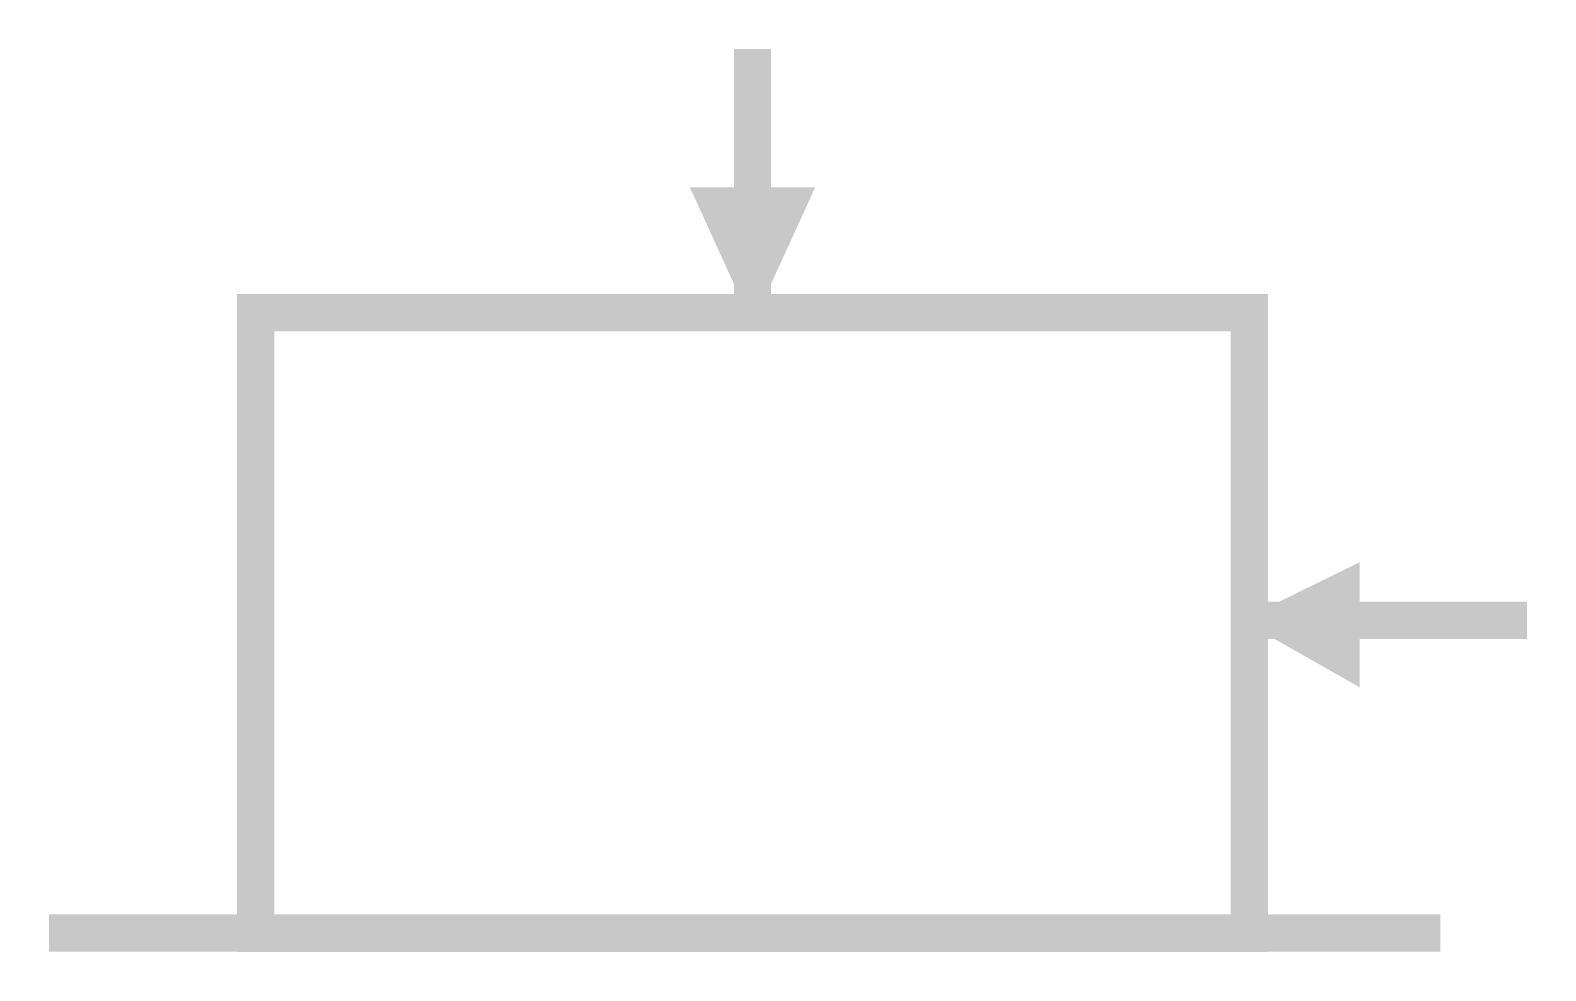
# Model space of a CAD drawing. Extents: x -0.1 to 12, y -0.1 to 7.4.
import ezdxf

# ---------------------------------------------------------------- set-up
doc = ezdxf.new("R2010")
doc.units = 0
doc.header["$MEASUREMENT"] = 0
doc.layers.get('0').update_dxf_attribs({"linetype": 'CONTINUOUS'})

msp = doc.modelspace()

# ---------------------------------------------------------------- linework, layer by layer
at = {"const_width": 0.3}
for points in [[(5.664, 7.273), (5.664, 5.089)], [(1.664, 0.15), (9.664, 0.15), (9.664, 5.15), (1.664, 5.15), (1.664, 0)], [(9.565, 2.672), (11.899, 2.672)], [(0, 0.153), (11.2, 0.153)]]:
    msp.add_lwpolyline(points, dxfattribs=at)
for points in [[(5.16, 6.158), (6.168, 6.158), (5.664, 5.053)], [(10.552, 3.14), (10.552, 2.132), (9.601, 2.672)]]:
    msp.add_solid(points)

doc.saveas('drawing.dxf')
